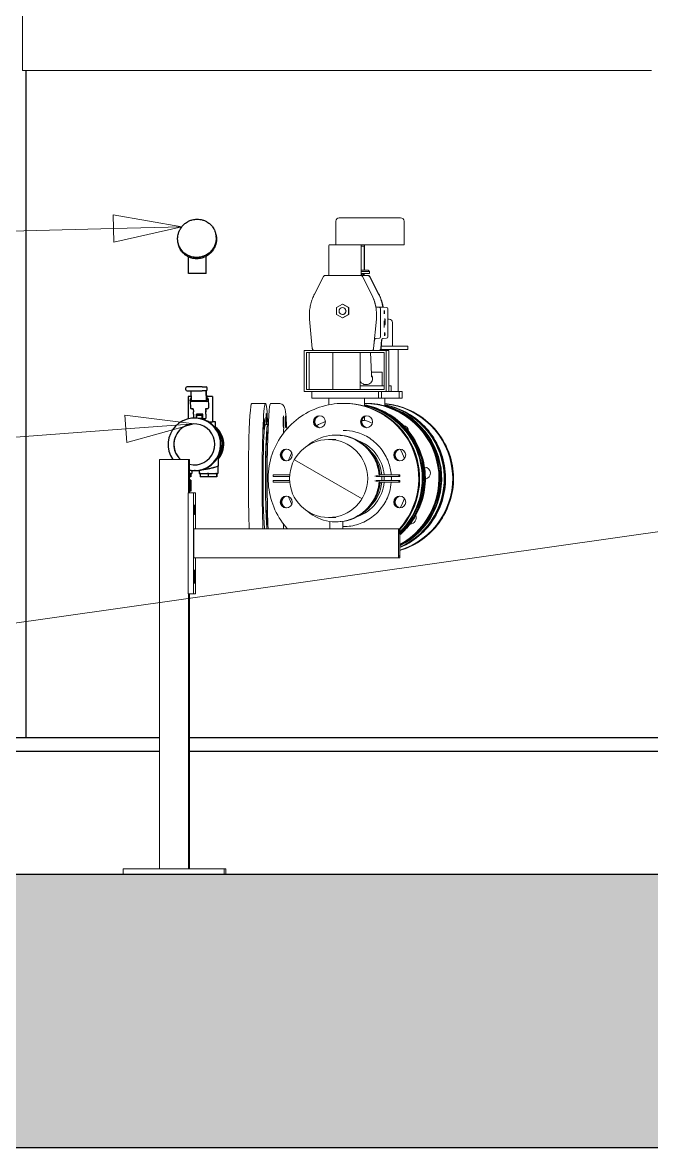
# Model space of a CAD drawing. Header units: millimetres. Extents: x -4172 to 126100, y -2 to 142133.
# Drawn here: x 87057 to 89359, y 19235 to 23355 of the extents above; entities that cross this region are included whole.
import ezdxf

# ---------------------------------------------------------------- set-up
doc = ezdxf.new("R2010")
doc.units = ezdxf.units.MM
doc.header["$LTSCALE"] = 100
for name, color, linetype, lineweight in [('Hatch', 7, 'Continuous', 18), ('Symbol', 7, 'Continuous', 18), ('Visible', 7, 'Continuous', 25)]:
    doc.layers.add(name, color=color, linetype=linetype, lineweight=lineweight)
doc.layers.add('P_Biomass (BM)', color=150, linetype='Continuous', lineweight=18, true_color=0x007fff)
doc.layers.add('P_Cable Ducts (CD)', color=30, linetype='Continuous', lineweight=18, true_color=0xff7f00)

# ---------------------------------------------------------------- blocks, each defined once
blk = doc.blocks.new('Balloon32')
at = {"layer": 'Symbol'}
for p, q in [((876.399, 226.074), (873.887, 226.51)), ((873.887, 226.51), (873.912, 225.511)), ((873.9, 226.011), (787.684, 223.819)), ((873.9, 226.011), (876.399, 226.074)), ((873.912, 225.511), (876.399, 226.074))]:
    blk.add_line(p, q, dxfattribs=at)
at = {"layer": 'Symbol', "flags": 128}
blk.add_lwpolyline([(873.912, 225.511), (876.399, 226.074), (873.887, 226.51), (873.912, 225.511)], dxfattribs=at)
at = {"layer": 'Symbol'}
blk.add_solid([(873.912, 225.511), (876.399, 226.074), (873.887, 226.51), (873.912, 225.511)], dxfattribs=at)
blk = doc.blocks.new('Balloon33')
at = {"layer": 'Symbol'}
for p, q in [((876.85, 218.854), (874.32, 219.168)), ((874.32, 219.168), (874.394, 218.171)), ((874.357, 218.67), (876.85, 218.854)), ((874.394, 218.171), (876.85, 218.854)), ((874.357, 218.67), (787.149, 212.24))]:
    blk.add_line(p, q, dxfattribs=at)
at = {"layer": 'Symbol', "flags": 128}
blk.add_lwpolyline([(874.394, 218.171), (876.85, 218.854), (874.32, 219.168), (874.394, 218.171)], dxfattribs=at)
at = {"layer": 'Symbol'}
blk.add_solid([(874.394, 218.171), (876.85, 218.854), (874.32, 219.168), (874.394, 218.171)], dxfattribs=at)
blk = doc.blocks.new('Balloon34')
at = {"layer": 'Symbol'}
blk.add_line((895.178, 215.098), (786.954, 199.695), dxfattribs=at)

msp = doc.modelspace()

# ---------------------------------------------------------------- hatches: boundary and pattern name
at = {"layer": 'Hatch'}
h = msp.add_hatch(dxfattribs=at)
h.set_pattern_fill('ANSI31', color=256, scale=2540, angle=105.00025, style=0)
h.set_pattern_definition([(150.00025, (0, 0), (-158.7488, -274.9637), [])])
edge = h.paths.add_edge_path()
edge.add_ellipse((88177.35, 21685.4), major_axis=(0, 142.88), ratio=1, start_angle=0, end_angle=360)
h = msp.add_hatch(dxfattribs=at)
h.set_pattern_fill('AR-CONC', color=256, scale=53.832768, angle=45, style=0)
h.set_pattern_definition([(95, (0, 0), (296.9157, 249.1419), [40.3746, -444.1203]), (40, (0, 0), (-339.1422, 233.5094), [32.2997, -355.2963]), (145.45144, (24.74, 20.76), (-42.2265, 482.6513), [34.3131, -377.4442]), (91.1842, (-76.13, 76.13), (469.2567, 343.2451), [60.562, -666.1805]), (141.63564, (-37, 104.73), (-15.0194, 726.587), [51.4697, -566.1666]), (36.18416, (-76.13, 76.13), (-15.0194, 726.587), [48.4495, -532.9444]), (66, (-19.03, 95.16), (380.4747, 73.9568), [40.3746, -444.1203]), (11, (-19.03, 95.16), (-183.4129, 368.6513), [32.2997, -355.2963]), (116.45144, (12.67, 101.33), (197.0618, 442.6081), [34.3131, -377.4442]), (82.5, (0, 0), (-122.08905, 131.34647), [0, -350.98965, 0, -360.67955, 0, -356.6421]), (52.5, (0, 0), (-49.99608, 250.27363), [0, -205.64117, 0, -342.91473, 0, -135.92774]), (12.5, (-84.89, -84.89), (211.7879, 194.61663), [0, -134.5819, 0, -419.8956, 0, -557.16915]), (2.5, (-122.95, -122.95), (183.88734, 260.0983), [0, -174.9565, 0, -278.85374, 0, -395.67085])])
h.paths.add_polyline_path([(83982.42, 19235.4), (97732.42, 19235.4), (97732.42, 20235.4), (97482.42, 20235.4), (97232.42, 20235.4), (84482.42, 20235.4), (84232.42, 20235.4), (83982.42, 20235.4)])

# ---------------------------------------------------------------- linework, layer by layer
at = {"layer": 'P_Biomass (BM)'}
for p, q in [((88203.34, 22541.65), (88203.34, 22627.9)), ((88215.84, 22640.4), (88440.84, 22640.4)), ((88453.34, 22541.65), (88453.34, 22627.9)), ((88178.98, 22541.65), (88296.36, 22541.65)), ((88296.49, 22541.65), (88296.36, 22541.65)), ((88296.36, 22536.65), (88307.62, 22536.65)), ((88453.34, 22541.65), (88296.49, 22541.65)), ((88178.42, 22441.65), (88178.42, 22529.15)), ((88295.8, 22529.15), (88295.8, 22441.65)), ((88296.02, 22441.65), (88296.02, 22529.15)), ((88307.96, 22529.15), (88307.96, 22447.9)), ((88308.18, 22447.9), (88308.18, 22529.15)), ((88158.56, 22425.08), (88125.51, 22360.81)), ((88293.45, 22429.15), (88165.23, 22429.15)), ((88294.42, 22429.15), (88293.45, 22429.15)), ((88320.4, 22429.15), (88294.42, 22429.15)), ((88320.01, 22447.9), (88296.02, 22447.9)), ((88296.02, 22442.9), (88320.67, 22442.9)), ((88320.67, 22436.65), (88296.11, 22436.65)), ((88298.61, 22434.15), (88296.36, 22434.15)), ((88305.37, 22434.15), (88298.61, 22434.15)), ((88298.61, 22429.15), (88298.61, 22434.15)), ((88334.13, 22360.81), (88301.08, 22425.08)), ((88334.13, 22360.81), (88301.08, 22425.08)), ((88307.62, 22434.15), (88305.37, 22434.15)), ((88305.37, 22434.15), (88305.37, 22429.15)), ((88321.43, 22447.9), (88320.01, 22447.9)), ((88320.4, 22429.15), (88321.37, 22429.15)), ((88325, 22442.9), (88320.67, 22442.9)), ((88325, 22436.65), (88320.67, 22436.65)), ((88321.43, 22447.9), (88326.43, 22442.9)), ((88325, 22442.9), (88326.43, 22442.9)), ((88326.43, 22436.65), (88325, 22436.65)), ((88326.43, 22442.9), (88326.43, 22442.9)), ((88326.43, 22442.9), (88326.43, 22436.65)), ((88326.43, 22436.65), (88326.43, 22436.65)), ((88327.06, 22425.08), (88360.11, 22360.81)), ((88327.06, 22425.08), (88360.11, 22360.81)), ((88328.04, 22425.08), (88361.09, 22360.81)), ((88206.69, 22311.21), (88228.41, 22323.77)), ((88206.69, 22286.09), (88206.69, 22311.21)), ((88227.82, 22311.15), (88228.41, 22311.15)), ((88229.11, 22323.77), (88228.41, 22323.77)), ((88228.41, 22323.77), (88250.14, 22311.21)), ((88229.11, 22323.77), (88250.84, 22311.21)), ((88250.84, 22311.21), (88250.14, 22311.21)), ((88250.14, 22311.21), (88250.14, 22286.09)), ((88250.84, 22311.21), (88250.84, 22286.09)), ((88350.15, 22313.18), (88376.13, 22313.18)), ((88350.15, 22313.18), (88363.11, 22312.05)), ((88367.67, 22307.07), (88367.67, 22203.73)), ((88376.13, 22313.18), (88389.09, 22312.05)), ((88393.65, 22307.07), (88393.65, 22203.73)), ((88107.66, 22268.81), (88117.57, 22160.96)), ((88228.41, 22273.54), (88206.69, 22286.09)), ((88227.82, 22286.15), (88228.41, 22286.15)), ((88250.14, 22286.09), (88228.41, 22273.54)), ((88229.11, 22273.54), (88228.41, 22273.54)), ((88250.84, 22286.09), (88229.11, 22273.54)), ((88250.84, 22286.09), (88250.14, 22286.09)), ((88342.07, 22160.96), (88351.98, 22268.81)), ((88393.65, 22269.15), (88398.69, 22269.15)), ((88411.19, 22170.4), (88411.19, 22256.65)), ((88342.07, 22160.96), (88345.02, 22193.04)), ((88363.11, 22198.75), (88349.56, 22197.56)), ((88371, 22193.04), (88368.06, 22160.96)), ((88371, 22193.04), (88368.06, 22160.96)), ((88372.24, 22195.9), (88369.03, 22160.96)), ((88407.64, 22170.4), (88369.9, 22170.4)), ((88389.09, 22198.75), (88375.54, 22197.56)), ((88407.64, 22170.4), (88466.91, 22170.4)), ((88466.91, 22157.9), (88466.91, 22170.4)), ((88088.38, 22154.15), (88088.38, 22004.15)), ((88125.04, 22154.15), (88088.38, 22154.15)), ((88095.88, 22146.65), (88380.59, 22146.65)), ((88095.88, 22011.65), (88095.88, 22146.65)), ((88106.01, 22146.65), (88106.01, 22011.65)), ((88125.04, 22154.15), (88333.64, 22154.15)), ((88193.3, 22146.65), (88193.3, 22011.65)), ((88293.3, 22146.65), (88293.3, 22011.65)), ((88334.19, 22067.31), (88330.62, 22146.65)), ((88334.61, 22154.15), (88333.64, 22154.15)), ((88334.61, 22154.15), (88342.53, 22154.15)), ((88388.08, 22154.15), (88342.53, 22154.15)), ((88368.06, 22157.9), (88466.91, 22157.9)), ((88380.59, 22146.65), (88380.59, 22011.65)), ((88388.08, 22154.15), (88388.08, 22004.15)), ((88398.21, 22154.15), (88388.08, 22154.15)), ((88392.35, 22154.15), (88392.35, 22157.9)), ((88398.21, 22154.15), (88398.21, 22004.15)), ((88432.35, 22004.15), (88432.35, 22157.9)), ((88333.83, 22075.4), (88373.23, 22075.4)), ((88373.23, 22075.4), (88373.23, 22025.4)), ((88115.41, 22004.15), (88088.38, 22004.15)), ((88380.59, 22011.65), (88095.88, 22011.65)), ((88115.41, 22004.15), (88360.16, 22004.15)), ((88115.41, 21979.15), (88115.41, 22004.15)), ((88293.3, 22025.4), (88380.59, 22025.4)), ((88315.75, 22029.15), (88313.31, 22029.15)), ((88360.61, 22004.15), (88360.16, 22004.15)), ((88360.16, 22004.15), (88360.16, 21979.15)), ((88388.08, 22004.15), (88360.61, 22004.15)), ((88371.19, 21979.15), (88371.19, 22004.15)), ((88398.21, 22004.15), (88388.08, 22004.15)), ((88398.21, 22025.4), (88405.73, 22025.4)), ((88398.21, 22004.15), (88435.09, 22004.15)), ((88405.73, 22025.4), (88405.73, 22004.15)), ((88446.12, 22004.15), (88435.09, 22004.15)), ((88435.09, 22004.15), (88435.09, 21979.15)), ((88446.12, 21979.15), (88446.12, 22004.15)), ((87896.21, 21960.4), (87946.16, 21960.4)), ((87964.89, 21960.4), (87996.11, 21960.4)), ((88360.16, 21979.15), (88115.41, 21979.15)), ((88178.3, 21979.15), (88178.3, 21955.33)), ((88232.24, 21960.4), (88230.83, 21960.4)), ((88235.78, 21960.4), (88233.42, 21960.4)), ((88308.3, 21979.15), (88308.3, 21950.65)), ((88308.3, 21960.4), (88309.76, 21960.4)), ((88313.36, 21960.4), (88315.3, 21960.4)), ((88360.16, 21979.15), (88371.19, 21979.15)), ((88371.19, 21979.15), (88435.09, 21979.15)), ((88383.23, 21979.15), (88383.23, 21952.14)), ((88435.09, 21979.15), (88446.12, 21979.15)), ((87946.16, 21882.9), (87954.9, 21882.9)), ((88299.87, 21898.19), (88308.23, 21898.19)), ((88308.3, 21911.26), (88308.3, 21898.21)), ((88203.98, 21844.15), (88204.54, 21844.15)), ((88207.41, 21844.15), (88207.97, 21844.15)), ((88177.35, 21828.28), (88203.98, 21828.28)), ((87567.98, 21755.4), (87558.43, 21755.4)), ((87558.43, 20255.4), (87558.43, 21755.4)), ((87567.98, 21755.4), (87654.14, 21755.4)), ((87664.58, 21755.4), (87654.14, 21755.4)), ((87664.58, 21755.4), (87664.82, 21755.4)), ((87664.83, 21755.4), (87664.82, 21755.4)), ((87668.23, 21755.4), (87664.83, 21755.4)), ((87664.83, 21633.53), (87664.83, 21755.4)), ((87668.23, 21755.4), (87668.47, 21755.4)), ((87668.48, 21755.4), (87668.47, 21755.4)), ((87668.48, 21633.53), (87668.48, 21755.4)), ((87974.49, 21699.15), (88035.14, 21699.15)), ((87974.49, 21692.9), (87974.49, 21699.15)), ((88034.67, 21692.9), (87974.49, 21692.9)), ((87974.49, 21677.9), (87974.49, 21671.65)), ((88034.67, 21677.9), (87974.49, 21677.9)), ((87974.49, 21671.65), (88035.14, 21671.65)), ((88346.43, 21694.37), (88362.25, 21695.37)), ((88346.43, 21676.43), (88362.25, 21675.43)), ((88351.33, 21694.43), (88350.42, 21694.37)), ((88351.33, 21676.37), (88350.42, 21676.43)), ((88357.55, 21695.06), (88351.32, 21694.66)), ((88357.55, 21675.75), (88351.32, 21676.14)), ((88434.02, 21692.9), (88351.42, 21692.9)), ((88434.02, 21677.9), (88351.42, 21677.9)), ((88362.25, 21699.15), (88434.02, 21699.15)), ((88362.25, 21695.37), (88362.53, 21695.37)), ((88362.25, 21675.43), (88362.53, 21675.43)), ((88362.25, 21671.65), (88434.02, 21671.65)), ((88434.02, 21699.15), (88437.46, 21699.15)), ((88434.02, 21699.15), (88434.02, 21692.9)), ((88437.46, 21692.9), (88434.02, 21692.9)), ((88437.46, 21677.9), (88434.02, 21677.9)), ((88434.02, 21671.65), (88434.02, 21677.9)), ((88434.02, 21671.65), (88437.46, 21671.65)), ((88437.46, 21692.9), (88437.46, 21699.15)), ((88437.46, 21677.9), (88437.46, 21671.65)), ((87663.15, 21633.53), (87663.15, 21263.53)), ((87663.15, 21633.53), (87683.13, 21633.53)), ((87683.13, 21633.53), (87683.13, 21263.53)), ((87689.88, 21633.53), (87683.13, 21633.53)), ((87689.88, 21501.65), (87689.88, 21633.53)), ((87686.17, 21588.53), (87686.84, 21588.53)), ((87686.84, 21553.53), (87686.17, 21553.53)), ((88177.35, 21542.53), (88203.98, 21542.53)), ((88182.23, 21528.15), (88182.23, 21501.65)), ((88204.54, 21526.65), (88203.98, 21526.65)), ((88229.73, 21528.67), (88229.73, 21501.65)), ((87684.11, 21405.4), (87684.11, 21491.65)), ((87684.56, 21501.65), (88433.8, 21501.65)), ((88433.35, 21491.65), (88433.35, 21405.4)), ((88433.57, 21405.4), (88433.57, 21491.65)), ((88433.57, 21482.9), (88434.26, 21482.9)), ((88434.04, 21501.65), (88433.8, 21501.65)), ((88433.8, 21496.65), (88434.04, 21496.65)), ((88434.04, 21501.65), (88437.45, 21501.65)), ((88434.26, 21491.65), (88434.26, 21482.9)), ((88434.26, 21482.9), (88434.49, 21482.9)), ((88434.49, 21482.9), (88434.49, 21491.65)), ((88434.49, 21482.9), (88437, 21482.9)), ((88437, 21491.65), (88437, 21482.9)), ((88437, 21482.9), (88437.22, 21482.9)), ((88437.22, 21482.9), (88437.22, 21491.65)), ((88437.68, 21501.65), (88437.45, 21501.65)), ((88437.45, 21496.65), (88437.68, 21496.65)), ((88437.91, 21491.65), (88437.91, 21405.4)), ((88438.13, 21405.4), (88438.13, 21491.65)), ((87684.56, 21395.4), (88433.8, 21395.4)), ((87689.88, 21263.53), (87689.88, 21395.4)), ((88437.68, 21400.4), (88433.8, 21400.4)), ((88433.8, 21395.4), (88437.68, 21395.4)), ((87685.71, 21318.53), (87685.71, 21333.53)), ((87687.29, 21333.53), (87687.29, 21318.53)), ((87663.15, 21263.53), (87683.13, 21263.53)), ((87664.83, 20255.4), (87664.83, 21263.53)), ((87668.48, 20255.4), (87668.48, 21263.53)), ((87683.13, 21263.53), (87689.88, 21263.53)), ((87425.26, 20255.4), (87794.89, 20255.4)), ((87425.26, 20235.4), (87425.26, 20255.4)), ((87794.89, 20255.4), (87801.64, 20255.4)), ((87794.89, 20235.4), (87794.89, 20255.4)), ((87801.64, 20235.4), (87801.64, 20255.4))]:
    msp.add_line(p, q, dxfattribs=at)
msp.add_circle((88177.35, 21685.4), 142.87, dxfattribs=at)
for centre, radius, start, end in [((88215.84, 22627.9), 12.5, 90, 180), ((88440.84, 22627.9), 12.5, 0, 90), ((88398.69, 22256.65), 12.5, 0, 90), ((88243.3, 21685.4), 222.5, 110.3964, 119.77811), ((88243.3, 21685.4), 222.5, 154.68418, 162.75376), ((88243.3, 21685.4), 222.5, 197.24624, 205.31582)]:
    msp.add_arc(centre, radius, start, end, dxfattribs=at)
for centre, major_axis, ratio, start_param, end_param in [((88178.98, 22529.15), (0, 12.5), 0.0450362, 0, 1.5707963), ((88296.36, 22529.15), (0, 12.5), 0.0450362, 0, 1.5707963), ((88296.36, 22529.15), (0, 7.5), 0.0450362, 0, 1.5707963), ((88307.62, 22529.15), (0, 12.5), 0.0450362, 4.712389, 6.2831853), ((88307.62, 22529.15), (0, 7.5), 0.0450362, 4.712389, 6.2831853), ((88178.98, 22441.65), (0, -12.5), 0.0450362, 4.712389, 6.2831853), ((88294.42, 22421.65), (0, 7.5), 0.9989854, 5.1877645, 6.2831853), ((88294.42, 22421.65), (0, 7.5), 0.9989854, 5.1877645, 6.2831853), ((88296.36, 22441.65), (0, -12.5), 0.0450362, 4.712389, 6.2831853), ((88296.36, 22441.65), (0, -7.5), 0.0450362, 4.712389, 6.2831853), ((88307.62, 22441.65), (0, -7.5), 0.0450362, 0, 0.8410687), ((88307.62, 22441.65), (0, -12.5), 0.0450362, 0, 1.1592795), ((88320.4, 22421.65), (0, 7.5), 0.9989854, 5.1877645, 6.2831853), ((88320.4, 22421.65), (0, 7.5), 0.9989854, 5.1877645, 6.2831853), ((88185.35, 22284.15), (0, 167.5), 0.9989854, 4.8866072, 5.1877645), ((88185.35, 22284.15), (0, 167.5), 0.9989854, 4.62067, 5.1877645), ((88211.34, 22284.15), (0, -167.5), 0.9989854, 1.7450146, 2.0461719), ((88211.34, 22284.15), (0, -167.5), 0.9989854, 1.7450146, 2.0461719), ((88228.41, 22298.65), (0, -12.5), 0.9989854, 0, 3.1415927), ((88362.67, 22307.07), (0, 5), 0.9989854, 4.712389, 6.1959188), ((88388.66, 22307.07), (0, 5), 0.9989854, 4.712389, 6.1959188), ((88349.99, 22192.58), (0, 5), 0.9989854, 0.0872665, 1.4790774), ((88362.67, 22203.73), (0, -5), 0.9989854, 0.0872665, 1.5707963), ((88375.98, 22192.58), (0, 5), 0.9989854, 0.0872665, 1.4790774), ((88388.66, 22203.73), (0, -5), 0.9989854, 0.0872665, 1.5707963), ((88334.61, 22161.65), (0, -7.5), 0.9989854, 0, 1.4790774), ((88334.61, 22161.65), (0, -7.5), 0.9989854, 0, 1.4790774), ((88360.59, 22161.65), (0, -7.5), 0.9989854, 0, 1.4790774), ((88360.59, 22161.65), (0, -7.5), 0.9989854, 0, 1.4790774), ((87896.21, 21685.4), (0, 275), 0.0450362, 0, 2.3025586), ((87946.16, 21685.4), (0, 275), 0.0450362, 5.5135749, 8.5857439), ((87964.89, 21685.4), (0, 275), 0.0450362, 0, 2.3025586), ((88232.24, 21685.4), (0, 275), 0.9989854, 3.9806267, 6.2831853), ((88233.42, 21685.4), (0, 275), 0.9989854, 3.9802422, 6.2853369), ((88235.78, 21685.4), (0, 275), 0.9989854, 3.9687333, 6.2831853), ((88307.39, 21685.4), (0, 275), 0.9989854, 3.6375947, 6.2798806), ((88306.21, 21685.4), (0, 275), 0.9989854, 3.6424941, 6.2755772), ((88309.76, 21685.4), (0, 275), 0.9989854, 3.6278345, 6.2831853), ((88313.36, 21685.4), (0, 275), 0.9989854, 3.6130576, 6.2897427), ((87949.04, 21901.12), (0, 22.5), 0.0450362, 3.76858, 8.7977906), ((88255.32, 21685.4), (0, 275), 0.9989854, 3.8697055, 6.0891156), ((88254.14, 21685.4), (0, 275), 0.9989854, 3.8754855, 6.0847281), ((88251.77, 21685.4), (0, 275), 0.9989854, 3.8871372, 6.0759414), ((88248.17, 21685.4), (0, 275), 0.9989854, 3.9051377, 6.0625205), ((88245.13, 21685.4), (0, 275), 0.9989854, 3.9205704, 6.0511653), ((88316.4, 21685.4), (0, 275), 0.9989854, 3.6006757, 6.0976107), ((88358.23, 21685.4), (0, 275), 0.9989854, 3.4367311, 6.1920496), ((88356.54, 21685.4), (0, -275), 0.9989854, 0.3015702, 3.044282), ((88329.29, 21685.4), (0, 275), 0.9989854, 3.5489672, 6.0855641), ((88328.11, 21685.4), (0, 275), 0.9989854, 3.5536588, 6.0811735), ((88325.74, 21685.4), (0, 275), 0.9989854, 3.5630711, 6.0723803), ((87946.16, 21685.4), (0, 197.5), 0.0450362, 0, 2.7662437), ((87954.9, 21685.4), (0, 197.5), 0.0450362, 6.1390564, 9.049429), ((88144.36, 21893.27), (0, 21.87), 0.9989854, 0.0103046, 3.131288), ((88147.4, 21893.27), (0, -22.5), 0.9989854, 3.4151495, 6.0096285), ((88149.77, 21893.27), (0, 22.5), 0.9989854, 0.2376291, 2.9039636), ((88316.4, 21893.27), (0, 21.87), 0.9989854, 0.0103046, 3.131288), ((88319.44, 21893.27), (0, -22.5), 0.9989854, 3.4151495, 6.0096285), ((88321.8, 21893.27), (0, 22.5), 0.9989854, 0.2376291, 2.9039636), ((88245.13, 21685.4), (0, 222.5), 0.9989854, 5.8563956, 5.9950131), ((88448.37, 21857.77), (0, 21.87), 0.9989854, 4.7457865, 6.1431592), ((88203.98, 21685.4), (0, 158.75), 0.9989854, 4.7752285, 6.9885694), ((88204.54, 21685.4), (0, 158.75), 0.9989854, 4.7991118, 6.2831853), ((88207.41, 21685.4), (0, 158.75), 0.9989854, 4.7991118, 6.2922373), ((88207.97, 21685.4), (0, 158.75), 0.9989854, 4.7991118, 6.2831853), ((88232.24, 21685.4), (0, 148.75), 0.9989854, 4.8049581, 5.9320889), ((88022.72, 21771.5), (0, 21.87), 0.9989854, 0.0103046, 3.131288), ((88025.76, 21771.5), (0, -22.5), 0.9989854, 3.4151495, 6.0096285), ((88028.12, 21771.5), (0, 22.5), 0.9989854, 0.2376291, 2.9039636), ((88229.82, 21685.4), (0, 142.88), 0.9989854, 4.8087761, 5.5218698), ((88438.04, 21771.5), (0, 21.87), 0.9989854, 0.0103046, 3.131288), ((88441.08, 21771.5), (0, -22.5), 0.9989854, 3.4151495, 6.0096285), ((88443.45, 21771.5), (0, 22.5), 0.9989854, 0.2376291, 2.9039636), ((88245.13, 21685.4), (0, 222.5), 0.9989854, 5.0467141, 5.2186533), ((88527.82, 21705.03), (0, 21.87), 0.9989854, 3.3091391, 6.2600731), ((88203.98, 21685.4), (0, -158.75), 0.9989854, 5.5778012, 7.7911421), ((88204.54, 21685.4), (0, -158.75), 0.9989854, 0, 1.4840735), ((88207.97, 21685.4), (0, -158.75), 0.9989854, 0.1375903, 1.4840735), ((88207.41, 21685.4), (0, -158.75), 0.9989854, 0.1411748, 1.4840735), ((88232.24, 21685.4), (0, -148.75), 0.9989854, 0.3510964, 1.4782272), ((88229.82, 21685.4), (0, 142.88), 0.9989854, 3.9029082, 4.6160018), ((88204.26, 21685.4), (0, 147.5), 0.9989854, 4.7632584, 4.7752285), ((88204.26, 21685.4), (0, -147.5), 0.9989854, 1.5079568, 1.5199269), ((88229.82, 21685.4), (0, 142.88), 0.9989854, 4.6598714, 4.7649066), ((88232.24, 21685.4), (0, 148.75), 0.9989854, 4.6619474, 4.7628305), ((88022.72, 21599.3), (0, 21.87), 0.9989854, 0.0103046, 3.131288), ((88025.76, 21599.3), (0, -22.5), 0.9989854, 3.4151495, 6.0096285), ((88028.12, 21599.3), (0, 22.5), 0.9989854, 0.2376291, 2.9039636), ((88438.04, 21599.3), (0, 21.87), 0.9989854, 0.0103046, 3.131288), ((88441.08, 21599.3), (0, -22.5), 0.9989854, 3.4151495, 6.0096285), ((88443.45, 21599.3), (0, 22.5), 0.9989854, 0.2376291, 2.9039636), ((88245.13, 21685.4), (0, 222.5), 0.9989854, 4.2061247, 4.3780638), ((87686.17, 21571.03), (0, -17.5), 0.0450362, 3.1415927, 6.2831853), ((87686.84, 21571.03), (0, 17.5), 0.0450362, 3.1415927, 6.2831853), ((88476.1, 21540.79), (0, -21.87), 0.9989854, 6.2514278, 8.291678), ((88476.55, 21540.79), (0, -21.87), 0.9989854, 6.2314358, 6.2728807), ((87684.56, 21491.65), (0, 10), 0.0450362, 0, 1.5707963), ((88433.8, 21491.65), (0, 10), 0.0450362, 0, 1.5707963), ((88433.8, 21491.65), (0, 5), 0.0450362, 0, 1.5707963), ((88434.04, 21491.65), (0, 10), 0.0450362, 4.712389, 6.2831853), ((88434.04, 21491.65), (0, 5), 0.0450362, 4.712389, 6.2831853), ((88437.45, 21491.65), (0, 10), 0.0450362, 0, 1.5707963), ((88437.45, 21491.65), (0, 5), 0.0450362, 0, 1.5707963), ((88437.68, 21491.65), (0, 10), 0.0450362, 4.712389, 6.2831853), ((88437.68, 21491.65), (0, 5), 0.0450362, 4.712389, 6.2831853), ((87684.56, 21405.4), (0, -10), 0.0450362, 4.712389, 6.2831853), ((88433.8, 21405.4), (0, -10), 0.0450362, 4.712389, 6.2831853), ((88433.8, 21405.4), (0, -5), 0.0450362, 4.712389, 6.2831853), ((88437.68, 21405.4), (0, -10), 0.0450362, 0, 1.5707963), ((88437.68, 21405.4), (0, -5), 0.0450362, 0, 1.5707963), ((87686.5, 21333.53), (0, 17.5), 0.0450362, 4.712389, 7.8539816), ((87686.5, 21318.53), (0, -17.5), 0.0450362, 4.712389, 7.8539816)]:
    msp.add_ellipse(centre, major_axis=major_axis, ratio=ratio, start_param=start_param, end_param=end_param, dxfattribs=at)
for centre, major_axis, ratio in [((88227.82, 22298.65), (0, 12.5), 0.9989854), ((88380.66, 22294.4), (0, 6.25), 0.0450362), ((88382.01, 22294.4), (0, 6.25), 0.0450362), ((88380.66, 22250.15), (0, 12.16), 0.0450362), ((88383.36, 22258.65), (0, 12.16), 0.0450362), ((88382.01, 22214.4), (0, 6.25), 0.0450362), ((88383.36, 22214.4), (0, 6.25), 0.0450362), ((87941.33, 21883.16), (0, 22.5), 0.0450362), ((88012.17, 21892.92), (0, 21.88), 0.0450362), ((88019.93, 21893.62), (0, 21.88), 0.0450362), ((88143.91, 21893.27), (0, 21.87), 0.9989854), ((88315.95, 21893.27), (0, 21.87), 0.9989854), ((87936.44, 21749.35), (0, 22.5), 0.0450362), ((88022.27, 21771.5), (0, 21.87), 0.9989854), ((88437.59, 21771.5), (0, 21.87), 0.9989854), ((87937.25, 21578.08), (0, -22.5), 0.0450362), ((88022.27, 21599.3), (0, -21.87), 0.9989854), ((88437.59, 21599.3), (0, -21.87), 0.9989854)]:
    msp.add_ellipse(centre, major_axis=major_axis, ratio=ratio, dxfattribs=at)
for points, knots in [([(88165.23, 22429.15), (88164.68, 22429.15), (88164.13, 22429.09), (88163.06, 22428.85), (88162.54, 22428.67), (88161.55, 22428.21), (88161.08, 22427.92), (88160.21, 22427.25), (88159.82, 22426.87), (88159.11, 22426.03), (88158.81, 22425.57), (88158.56, 22425.08)], [4.712389, 4.712389, 4.712389, 4.712389, 4.9314731, 4.9314731, 5.1505573, 5.1505573, 5.3696414, 5.3696414, 5.5887256, 5.5887256, 5.8078097, 5.8078097, 5.8078097, 5.8078097]), ([(88321.37, 22429.15), (88321.92, 22429.15), (88322.47, 22429.09), (88323.54, 22428.85), (88324.06, 22428.67), (88325.05, 22428.21), (88325.52, 22427.92), (88326.39, 22427.25), (88326.78, 22426.87), (88327.48, 22426.03), (88327.79, 22425.57), (88328.04, 22425.08)], [1.5707963, 1.5707963, 1.5707963, 1.5707963, 1.7898805, 1.7898805, 2.0089646, 2.0089646, 2.2280488, 2.2280488, 2.4471329, 2.4471329, 2.6662171, 2.6662171, 2.6662171, 2.6662171]), ([(88125.51, 22360.81), (88122.61, 22355.18), (88120.04, 22349.38), (88115.56, 22337.54), (88113.65, 22331.49), (88110.54, 22319.21), (88109.33, 22312.99), (88107.63, 22300.44), (88107.13, 22294.12), (88106.86, 22281.45), (88107.08, 22275.12), (88107.66, 22268.81)], [5.80780975, 5.80780975, 5.80780975, 5.80780975, 5.92122865, 5.92122865, 6.03464756, 6.03464756, 6.14806647, 6.14806647, 6.26148537, 6.26148537, 6.37490428, 6.37490428, 6.37490428, 6.37490428]), ([(88361.09, 22360.81), (88363.98, 22355.18), (88366.56, 22349.38), (88371.04, 22337.54), (88372.94, 22331.49), (88375.53, 22321.3), (88376.4, 22317.21), (88377.12, 22313.1)], [2.6662171, 2.6662171, 2.6662171, 2.6662171, 2.779636, 2.779636, 2.89305491, 2.89305491, 2.96789398, 2.96789398, 2.96789398, 2.96789398]), ([(88117.57, 22160.96), (88117.64, 22160.23), (88117.81, 22159.5), (88118.37, 22158.13), (88118.75, 22157.49), (88119.69, 22156.34), (88120.24, 22155.84), (88121.47, 22155.01), (88122.14, 22154.69), (88123.56, 22154.26), (88124.3, 22154.15), (88125.04, 22154.15)], [0.091719, 0.091719, 0.091719, 0.091719, 0.3875344, 0.3875344, 0.6833499, 0.6833499, 0.9791654, 0.9791654, 1.2749809, 1.2749809, 1.5707963, 1.5707963, 1.5707963, 1.5707963]), ([(88369.03, 22160.96), (88368.96, 22160.23), (88368.78, 22159.5), (88368.23, 22158.13), (88367.84, 22157.49), (88366.91, 22156.34), (88366.36, 22155.84), (88365.13, 22155.01), (88364.46, 22154.69), (88363.04, 22154.26), (88362.3, 22154.15), (88361.56, 22154.15)], [3.2333116, 3.2333116, 3.2333116, 3.2333116, 3.5291271, 3.5291271, 3.8249426, 3.8249426, 4.120758, 4.120758, 4.4165735, 4.4165735, 4.712389, 4.712389, 4.712389, 4.712389]), ([(88334.32, 22064.52), (88335.24, 22063.22), (88336.05, 22061.8), (88337.85, 22057.54), (88338.44, 22054.51), (88338.44, 22048.79), (88337.85, 22045.76), (88335.51, 22040.23), (88333.76, 22037.72), (88329.75, 22033.76), (88327.21, 22032.04), (88321.65, 22029.73), (88318.61, 22029.15), (88315.75, 22029.15)], [2.2181669, 2.2181669, 2.2181669, 2.2181669, 2.4038876, 2.4038876, 2.7475192, 2.7475192, 3.0911507, 3.0911507, 3.4347822, 3.4347822, 3.7780305, 3.7780305, 4.1212787, 4.1212787, 4.1212787, 4.1212787]), ([(88334.91, 22057.08), (88334.91, 22057.08), (88334.89, 22057.24), (88334.8, 22058), (88334.71, 22058.84), (88334.54, 22060.98), (88334.45, 22062.29), (88334.31, 22064.86), (88334.25, 22066.04), (88334.19, 22067.31)], [1.84332627, 1.84332627, 1.84332627, 1.84332627, 1.92816326, 1.92816326, 2.0852429, 2.0852429, 2.24232253, 2.24232253, 2.35619449, 2.35619449, 2.35619449, 2.35619449]), ([(88313.31, 22029.15), (88310.88, 22029.15), (88308.48, 22029.56), (88304.08, 22030.98), (88302.16, 22032), (88298.65, 22034.38), (88297.29, 22035.72), (88294.8, 22038.56), (88294, 22039.9), (88293.37, 22041.04), (88293.33, 22041.11), (88293.3, 22041.17)], [1.570796327, 1.570796327, 1.570796327, 1.570796327, 1.585279112, 1.585279112, 1.601234987, 1.601234987, 1.622059137, 1.622059137, 1.652512974, 1.652512974, 1.65439672, 1.65439672, 1.65439672, 1.65439672]), ([(88230.83, 21960.4), (88201.53, 21960.4), (88172.23, 21955.67), (88116.59, 21937.22), (88090.27, 21923.5), (88043.26, 21888.47), (88022.58, 21867.16), (87988.96, 21819.1), (87976.03, 21792.36), (87959.22, 21736.16), (87955.35, 21706.7), (87957.06, 21648.06), (87962.64, 21618.88), (87982.7, 21563.75), (87997.16, 21537.81), (88018.9, 21510.3), (88022.59, 21505.92), (88026.42, 21501.65)], [4.712389, 4.712389, 4.712389, 4.712389, 5.0323434, 5.0323434, 5.3523069, 5.3523069, 5.6722939, 5.6722939, 5.9923095, 5.9923095, 6.3123475, 6.3123475, 6.6323929, 6.6323929, 6.9524277, 6.9524277, 7.0149843, 7.0149843, 7.0149843, 7.0149843]), ([(88024.21, 21866.65), (88023.86, 21874.35), (88023.49, 21881.57), (88022.09, 21905.59), (88020.97, 21919.26), (88019.01, 21934.23), (88018.37, 21938.19), (88016.77, 21944.13), (88016.28, 21946.04), (88014.06, 21950.12), (88013.35, 21951.3), (88010.92, 21954.26), (88009.1, 21956.17), (88003.91, 21959), (88001.24, 21959.97), (87997.57, 21960.36), (87996.84, 21960.4), (87996.11, 21960.4)], [8.63550949, 8.63550949, 8.63550949, 8.63550949, 8.76232199, 8.76232199, 9.09037193, 9.09037193, 9.25553326, 9.25553326, 9.33811393, 9.33811393, 9.36600462, 9.36600462, 9.39614867, 9.39614867, 9.4158763, 9.4158763, 9.42069459, 9.42069459, 9.42069459, 9.42069459]), ([(88367.09, 21955.68), (88365.49, 21955.96), (88363.81, 21956.25), (88359.07, 21957.02), (88355.7, 21957.52), (88348.41, 21958.47), (88344.49, 21958.91), (88336.34, 21959.63), (88332.11, 21959.92), (88323.64, 21960.31), (88319.39, 21960.4), (88315.3, 21960.4)], [9.5504169, 9.5504169, 9.5504169, 9.5504169, 9.8341532, 9.8341532, 10.3258281, 10.3258281, 10.817503, 10.817503, 11.3091779, 11.3091779, 11.8008528, 11.8008528, 11.8008528, 11.8008528]), ([(88308.3, 21955.51), (88320.1, 21953.26), (88331.74, 21950.22), (88370.96, 21937.22), (88397.28, 21923.5), (88444.3, 21888.47), (88464.97, 21867.16), (88498.59, 21819.1), (88511.52, 21792.36), (88528.33, 21736.16), (88532.2, 21706.7), (88530.5, 21648.06), (88524.91, 21618.88), (88504.86, 21563.75), (88490.39, 21537.81), (88461.96, 21501.83), (88450.54, 21489.79), (88438.13, 21478.87)], [1.6290895, 1.6290895, 1.6290895, 1.6290895, 1.7602203, 1.7602203, 2.0801838, 2.0801838, 2.4001708, 2.4001708, 2.7201864, 2.7201864, 3.0402244, 3.0402244, 3.3602698, 3.3602698, 3.6803046, 3.6803046, 3.8606897, 3.8606897, 3.8606897, 3.8606897]), ([(88383.23, 21959.38), (88404.58, 21957.54), (88425.71, 21953.19), (88473.87, 21937.22), (88500.19, 21923.5), (88547.2, 21888.47), (88567.88, 21867.16), (88601.5, 21819.1), (88614.43, 21792.36), (88631.24, 21736.16), (88635.11, 21706.7), (88633.4, 21648.06), (88627.82, 21618.88), (88607.77, 21563.75), (88593.3, 21537.81), (88556.94, 21491.79), (88535.05, 21471.73), (88488.23, 21440.92), (88463.74, 21429.51), (88438.13, 21421.86)], [0.4850891, 0.4850891, 0.4850891, 0.4850891, 0.7190636, 0.7190636, 1.0390271, 1.0390271, 1.3590141, 1.3590141, 1.6790297, 1.6790297, 1.9990677, 1.9990677, 2.3191131, 2.3191131, 2.6391479, 2.6391479, 2.9591585, 2.9591585, 3.2509558, 3.2509558, 3.2509558, 3.2509558]), ([(88383.23, 21955.33), (88394.7, 21953.09), (88406.02, 21950.12), (88444.93, 21937.22), (88471.26, 21923.5), (88518.27, 21888.47), (88538.95, 21867.16), (88572.56, 21819.1), (88585.5, 21792.36), (88602.3, 21736.16), (88606.18, 21706.7), (88604.47, 21648.06), (88598.89, 21618.88), (88578.83, 21563.75), (88564.36, 21537.81), (88528, 21491.79), (88506.11, 21471.73), (88467.86, 21446.56), (88453.29, 21438.74), (88438.13, 21432.3)], [1.7631673, 1.7631673, 1.7631673, 1.7631673, 1.8907508, 1.8907508, 2.2107142, 2.2107142, 2.5307012, 2.5307012, 2.8507168, 2.8507168, 3.1707548, 3.1707548, 3.4908002, 3.4908002, 3.8108351, 3.8108351, 4.1308456, 4.1308456, 4.3106453, 4.3106453, 4.3106453, 4.3106453]), ([(87955.31, 21859.65), (87955.17, 21859.32), (87955.06, 21859), (87954.01, 21856.06), (87953.66, 21854.15), (87952.26, 21846.21), (87951.55, 21838.88), (87950.11, 21818.67), (87949.46, 21805.63), (87948.42, 21776.15), (87948.01, 21759.89), (87947.45, 21725.48), (87947.3, 21707.35), (87947.27, 21670.99), (87947.38, 21652.77), (87947.86, 21618.01), (87948.23, 21601.48), (87949.19, 21571.69), (87949.78, 21558.46), (87951.16, 21536.34), (87951.92, 21527.7), (87953.3, 21518.45), (87953.68, 21516.15), (87954.74, 21512.69), (87954.98, 21511.97), (87955.31, 21511.15)], [3.2487343, 3.2487343, 3.2487343, 3.2487343, 3.2631044, 3.2631044, 3.3887122, 3.3887122, 3.7028714, 3.7028714, 4.0398685, 4.0398685, 4.3641438, 4.3641438, 4.6861346, 4.6861346, 5.0076279, 5.0076279, 5.3294855, 5.3294855, 5.6532002, 5.6532002, 5.9856641, 5.9856641, 6.132383, 6.132383, 6.1678769, 6.1678769, 6.1678769, 6.1678769]), ([(88013.96, 21873.77), (88013.96, 21873.77), (88013.96, 21873.77), (88013.95, 21873.72), (88013.7, 21872.65), (88012.95, 21867.89), (88012.34, 21862.57), (88011.66, 21854.19), (88011.53, 21852.58), (88011.41, 21850.9)], [3.2983312, 3.2983312, 3.2983312, 3.2983312, 3.30056913, 3.30056913, 3.41406471, 3.41406471, 3.64041585, 3.64041585, 3.69097528, 3.69097528, 3.69097528, 3.69097528]), ([(88406.34, 21699.15), (88405.1, 21715.03), (88401.7, 21730.74), (88389.83, 21763.37), (88380.56, 21779.99), (88357.26, 21809.48), (88343.24, 21822.34), (88311.86, 21843), (88294.5, 21850.79), (88261.53, 21859.63), (88246.18, 21861.65), (88230.83, 21861.65)], [3.2196772, 3.2196772, 3.2196772, 3.2196772, 3.4907897, 3.4907897, 3.8107301, 3.8107301, 4.130712, 4.130712, 4.4507428, 4.4507428, 4.712389, 4.712389, 4.712389, 4.712389]), ([(88230.83, 21509.15), (88249.61, 21509.15), (88268.39, 21512.18), (88304.04, 21524.02), (88320.91, 21532.81), (88351.04, 21555.27), (88364.29, 21568.93), (88385.83, 21599.73), (88394.11, 21616.87), (88403.07, 21646.85), (88405.37, 21659.2), (88406.34, 21671.65)], [1.5707963, 1.5707963, 1.5707963, 1.5707963, 1.8908743, 1.8908743, 2.2109368, 2.2109368, 2.530959, 2.530959, 2.8509323, 2.8509323, 3.0635081, 3.0635081, 3.0635081, 3.0635081]), ([(88406.72, 21677.9), (88406.9, 21682.12), (88406.93, 21686.34), (88406.78, 21691.34), (88406.75, 21692.12), (88406.72, 21692.9)], [3.099031504, 3.099031504, 3.099031504, 3.099031504, 3.170867255, 3.170867255, 3.184153803, 3.184153803, 3.184153803, 3.184153803]), ([(88011.41, 21519.9), (88011.68, 21516.15), (88011.96, 21512.78), (88012.56, 21506.56), (88012.87, 21503.8), (88013.17, 21501.65)], [5.72563595, 5.72563595, 5.72563595, 5.72563595, 5.83817817, 5.83817817, 5.96206849, 5.96206849, 5.96206849, 5.96206849])]:
    msp.add_open_spline(points, degree=3, knots=knots, dxfattribs=at)
for points in [[(88308.3, 21898.21), (88308.3, 21898.2), (88308.28, 21898.19), (88308.23, 21898.19)], [(88024.09, 21501.65), (88024.13, 21502.48), (88024.17, 21503.31), (88024.21, 21504.15)]]:
    msp.add_open_spline(points, degree=3, dxfattribs=at)
at = {"layer": 'P_Cable Ducts (CD)'}
for p, q in [((87057.11, 23465.78), (87057.11, 23180.03)), ((87057.11, 23180.03), (89358.8, 23180.03))]:
    msp.add_line(p, q, dxfattribs=at)
at = {"layer": 'Visible'}
for p, q in [((87070.64, 20735.4), (87070.64, 23180.03)), ((87625.72, 22551.31), (87625.2, 22555.92)), ((87765.96, 22569.49), (87765.44, 22574.09)), ((87665.04, 22436.65), (87665.04, 22496.8)), ((87728.79, 22436.65), (87728.79, 22499)), ((87728.79, 22436.65), (87665.04, 22436.65)), ((87655.35, 22010.15), (87655.35, 22017.65)), ((87714.04, 22021.4), (87659.1, 22021.4)), ((87659.1, 22006.4), (87714.04, 22006.4)), ((87676.03, 21971.06), (87674.44, 22006.4)), ((87714.04, 22021.4), (87728.85, 22021.4)), ((87728.85, 22006.4), (87714.04, 22006.4)), ((87730.98, 21971.06), (87729.38, 22006.44)), ((87731.22, 21976.36), (87729.86, 22006.54)), ((87732.6, 22010.15), (87732.6, 22017.65)), ((87675.39, 21985.4), (87662.74, 21985.4)), ((87662.74, 21985.4), (87662.74, 21903.72)), ((87671, 21970.18), (87671.32, 21977.25)), ((87671, 21970.01), (87672.19, 21943.49)), ((87732.07, 21967.52), (87674.63, 21967.52)), ((87675.64, 21979.9), (87675.18, 21979.9)), ((87676.03, 21971.06), (87730.98, 21971.06)), ((87752.74, 21985.4), (87730.81, 21985.4)), ((87731.22, 21976.36), (87730.98, 21971.06)), ((87732.62, 21979.9), (87731.06, 21979.9)), ((87735.93, 21970.18), (87736.25, 21977.25)), ((87736.25, 21977.42), (87737.45, 21950.9)), ((87752.74, 21985.4), (87752.74, 21892.9)), ((87682.06, 21941.01), (87675.82, 21941.01)), ((87677.71, 21940.15), (87682.1, 21940.15)), ((87682.06, 21941.01), (87682.57, 21929.77)), ((87682.73, 21920.93), (87682.73, 21906.52)), ((87693.97, 21920.93), (87693.97, 21906.42)), ((87716.45, 21920.93), (87693.97, 21920.93)), ((87694.2, 21906.41), (87694.2, 21920.93)), ((87716.45, 21905.32), (87716.45, 21920.93)), ((87733.26, 21941.01), (87727.02, 21941.01)), ((87727.02, 21941.01), (87727.52, 21929.77)), ((87727.34, 21941.01), (87727.68, 21933.31)), ((87727.37, 21940.15), (87732.65, 21940.15)), ((87727.69, 21920.93), (87727.69, 21905.32)), ((87727.91, 21920.93), (87727.91, 21905.32)), ((87733.61, 21940.15), (87732.65, 21940.15)), ((87733.61, 21941.02), (87733.61, 21940.15)), ((87737.45, 21950.73), (87737.13, 21943.66)), ((87688.49, 21906.58), (87686.01, 21906.58)), ((87695.06, 21917.65), (87715.04, 21917.65)), ((87695.06, 21906.36), (87695.06, 21917.65)), ((87699.44, 21905.95), (87715.04, 21905.95)), ((87715.04, 21917.65), (87715.75, 21917.65)), ((87715.04, 21905.95), (87715.04, 21917.65)), ((87715.7, 21902.64), (87715.04, 21905.95)), ((87715.75, 21917.65), (87715.75, 21902.63)), ((87716.45, 21905.32), (87727.69, 21905.32)), ((87727.69, 21905.32), (87727.91, 21905.32)), ((87737.88, 21892.9), (87751.87, 21892.9)), ((87763.63, 21892.9), (87751.87, 21892.9)), ((87763.63, 21870.34), (87763.63, 21892.9)), ((87772.83, 21764.32), (87772.83, 21730.72)), ((87669.88, 21715.59), (87669.88, 21714.15)), ((87673.85, 21714.15), (87669.88, 21714.15)), ((87673.85, 21714.99), (87673.85, 21714.15)), ((87673.85, 21714.15), (87704.74, 21714.15)), ((87676.44, 21714.15), (87676.44, 21704.15)), ((87688.49, 21714.22), (87686.01, 21714.22)), ((87703.84, 21714.15), (87703.84, 21704.15)), ((87704.74, 21715.61), (87704.74, 21714.15)), ((87708.72, 21714.15), (87704.74, 21714.15)), ((87708.72, 21716.38), (87708.72, 21714.15)), ((87736.01, 21721.2), (87736.01, 21721.2)), ((87771.34, 21730.21), (87771.34, 21704.15)), ((87668.48, 21704.15), (87670.23, 21704.15)), ((87671.88, 21691.65), (87668.48, 21691.65)), ((87671.88, 21679.15), (87668.48, 21679.15)), ((87671.88, 21704.15), (87670.23, 21704.15)), ((87671.96, 21704.15), (87671.88, 21704.15)), ((87671.88, 21704.15), (87671.88, 21691.65)), ((87673.44, 21691.65), (87671.88, 21691.65)), ((87673.44, 21679.15), (87671.88, 21679.15)), ((87671.88, 21679.15), (87671.88, 21639.15)), ((87671.96, 21704.15), (87676.44, 21704.15)), ((87673.44, 21704.15), (87673.44, 21691.65)), ((87673.44, 21679.15), (87673.44, 21639.15)), ((87703.84, 21704.15), (87706.85, 21704.15)), ((87708.41, 21704.15), (87706.85, 21704.15)), ((87706.85, 21704.15), (87706.85, 21691.65)), ((87736.03, 21691.65), (87706.85, 21691.65)), ((87708.41, 21704.15), (87734.47, 21704.15)), ((87736.03, 21704.15), (87734.47, 21704.15)), ((87737.68, 21704.15), (87736.03, 21704.15)), ((87736.03, 21704.15), (87736.03, 21691.65)), ((87766.78, 21691.65), (87736.03, 21691.65)), ((87737.68, 21704.15), (87765.13, 21704.15)), ((87766.78, 21704.15), (87765.13, 21704.15)), ((87766.87, 21704.15), (87766.78, 21704.15)), ((87766.78, 21704.15), (87766.78, 21691.65)), ((87768.34, 21691.65), (87766.78, 21691.65)), ((87766.87, 21704.15), (87771.34, 21704.15)), ((87768.34, 21704.15), (87768.34, 21691.65)), ((87671.88, 21639.15), (87668.48, 21639.15)), ((87673.44, 21639.15), (87671.88, 21639.15)), ((87558.43, 20735.4), (84554.12, 20735.4)), ((89632.42, 20735.4), (87668.48, 20735.4)), ((87558.43, 20685.4), (84554.12, 20685.4)), ((89607.42, 20685.4), (87668.48, 20685.4)), ((97732.42, 20235.4), (83982.42, 20235.4)), ((83982.42, 19235.4), (97732.42, 19235.4))]:
    msp.add_line(p, q, dxfattribs=at)
for centre, start, end in [((87659.1, 22017.65), 90, 180), ((87659.1, 22010.15), 180, 270)]:
    msp.add_arc(centre, 3.75, start, end, dxfattribs=at)
for centre, major_axis, ratio, start_param, end_param in [((87718.65, 22560.4), (0, 50), 0.9964053, 4.1289595, 5.1131183), ((87728.85, 22017.65), (0, 3.75), 0.9989854, 4.712389, 6.2831853), ((87728.85, 22010.15), (0, -3.75), 0.9989854, 0, 1.5707963), ((87674.75, 21970.18), (-3.75, -0.17), 0.7063893, 6.219516, 7.7903123), ((87675.06, 21977.25), (-3.75, -0.17), 0.7063893, 4.6487197, 6.219516), ((87732.19, 21970.18), (3.75, 0.17), 0.7063893, 4.6487197, 6.219516), ((87732.51, 21977.25), (3.75, 0.17), 0.7063893, 6.219516, 7.7903123), ((87675.94, 21943.66), (-3.75, -0.17), 0.7063893, 0, 1.507127), ((87677.71, 21955.15), (0, -15), 0.0450362, 5.9433484, 6.2831853), ((87682.17, 21920.93), (0, -12.5), 0.0450362, 1.5707963, 2.3561945), ((87727.13, 21920.93), (0, -12.5), 0.0450362, 1.5707963, 2.3561945), ((87727.13, 21920.93), (0, -17.5), 0.0450362, 1.5707963, 2.3561945), ((87732.65, 21955.15), (0, -15), 0.0450362, 5.9433484, 6.2831853), ((87733.38, 21943.66), (3.75, 0.17), 0.7063893, 4.6487197, 6.219516), ((87733.7, 21950.73), (3.75, 0.17), 0.7063893, 6.219516, 6.2831853), ((87686.01, 21810.4), (0, -96.18), 0.9989854, 6.0996099, 11.6043266), ((87685.85, 21810.4), (0, -74.96), 0.9989854, 6.0490601, 11.8193018), ((87688.49, 21810.4), (0, -96.18), 0.9989854, 0, 3.1415927), ((87685.91, 21810.4), (0, -75), 0.9989854, 3.7158902, 5.535601), ((87711.06, 21810.4), (0, 82.5), 0.9989854, 3.9887963, 5.5915387), ((87709.99, 21810.4), (0, 82.5), 0.9989854, 4.008622, 5.5745683), ((87709.99, 21810.4), (0, 80), 0.9989854, 4.0462854, 5.5173492), ((87688.46, 21966.65), (-45.96, 245.75), 0.9989119, 3.065195, 3.1480751)]:
    msp.add_ellipse(centre, major_axis=major_axis, ratio=ratio, start_param=start_param, end_param=end_param, dxfattribs=at)
for points, knots in [([(87696.57, 22635.1), (87693.47, 22635.1), (87687.25, 22634.69), (87679.61, 22633.18), (87672.16, 22630.93), (87666.39, 22628.55), (87659.52, 22624.91), (87654.33, 22621.48), (87648.3, 22616.6), (87643.88, 22612.25), (87638.92, 22606.33), (87635.43, 22601.23), (87631.72, 22594.5), (87629.28, 22588.86), (87626.94, 22581.58), (87625.65, 22575.61), (87624.77, 22568.05), (87624.66, 22561.96), (87625.27, 22554.4), (87626.35, 22548.42), (87628.43, 22541.14), (87630.66, 22535.5), (87634.14, 22528.77), (87637.44, 22523.68), (87642.19, 22517.76), (87646.46, 22513.41), (87652.31, 22508.53), (87657.38, 22505.1), (87664.12, 22501.45), (87669.81, 22499.08), (87677.18, 22496.83), (87683.25, 22495.62), (87690.96, 22494.85), (87697.18, 22494.85), (87704.92, 22495.62), (87711.03, 22496.83), (87718.48, 22499.08), (87724.25, 22501.45), (87731.12, 22505.1), (87736.32, 22508.53), (87742.34, 22513.41), (87746.76, 22517.76), (87751.72, 22523.68), (87755.21, 22528.77), (87758.93, 22535.5), (87761.36, 22541.14), (87763.7, 22548.42), (87764.99, 22554.4), (87765.87, 22561.96), (87765.98, 22568.05), (87765.37, 22575.61), (87764.29, 22581.58), (87762.21, 22588.86), (87759.98, 22594.5), (87756.51, 22601.23), (87753.2, 22606.33), (87748.45, 22612.25), (87744.18, 22616.6), (87738.33, 22621.48), (87733.26, 22624.91), (87726.52, 22628.55), (87720.84, 22630.93), (87713.46, 22633.18), (87705.87, 22634.69), (87699.67, 22635.1), (87696.57, 22635.1)], [-6.2831853, -6.2831853, -6.2831853, -6.2831853, -6.1522856, -6.0213859, -5.9559361, -5.8250364, -5.7595865, -5.6286868, -5.563237, -5.4323373, -5.3668874, -5.2359878, -5.1705379, -5.0396382, -4.9741884, -4.8432887, -4.7778388, -4.6469391, -4.5814893, -4.4505896, -4.3851397, -4.2542401, -4.1887902, -4.0578905, -3.9924407, -3.861541, -3.7960911, -3.6651914, -3.5997416, -3.4688419, -3.403392, -3.2724923, -3.2070425, -3.0761428, -3.010693, -2.8797933, -2.8143434, -2.6834437, -2.6179939, -2.4870942, -2.4216443, -2.2907446, -2.2252948, -2.0943951, -2.0289453, -1.8980456, -1.8325957, -1.701696, -1.6362462, -1.5053465, -1.4398966, -1.3089969, -1.2435471, -1.1126474, -1.0471976, -0.9162979, -0.850848, -0.7199483, -0.6544985, -0.5235988, -0.4581489, -0.3272492, -0.2617994, -0.1308997, 0, 0, 0, 0]), ([(87765.96, 22569.49), (87765.96, 22569.49), (87766.14, 22567.98), (87766.5, 22563.44), (87766.39, 22557.36), (87765.51, 22549.8), (87764.22, 22543.82), (87761.88, 22536.54), (87759.45, 22530.9), (87755.74, 22524.17), (87752.25, 22519.08), (87747.29, 22513.16), (87742.87, 22508.81), (87736.84, 22503.93), (87731.65, 22500.49), (87724.77, 22496.85), (87719.01, 22494.48), (87711.56, 22492.23), (87705.44, 22491.01), (87697.7, 22490.25), (87691.48, 22490.25), (87683.77, 22491.01), (87677.7, 22492.23), (87670.33, 22494.48), (87664.65, 22496.85), (87657.91, 22500.49), (87652.84, 22503.93), (87646.98, 22508.81), (87642.72, 22513.16), (87637.97, 22519.08), (87634.66, 22524.17), (87631.19, 22530.9), (87628.95, 22536.54), (87626.88, 22543.82), (87626.07, 22548.3), (87625.72, 22551.31)], [1.4398842, 1.4398842, 1.4398842, 1.4398842, 1.4398966, 1.5053465, 1.6362462, 1.701696, 1.8325957, 1.8980456, 2.0289453, 2.0943951, 2.2252948, 2.2907446, 2.4216443, 2.4870942, 2.6179939, 2.6834437, 2.8143434, 2.8797933, 3.010693, 3.0761428, 3.2070425, 3.2724923, 3.403392, 3.4688419, 3.5997416, 3.6651914, 3.7960911, 3.861541, 3.9924407, 4.0578905, 4.1887902, 4.2542401, 4.3851397, 4.4505896, 4.5814769, 4.5814769, 4.5814769, 4.5814769]), ([(87715.33, 21718.05), (87717.69, 21718.31), (87720.41, 21718.64), (87727.4, 21719.64), (87731.87, 21720.39), (87740.36, 21722.04), (87744.95, 21723.04), (87753.46, 21725.13), (87757.38, 21726.2), (87763.57, 21727.97), (87766.29, 21728.79), (87770.07, 21729.92), (87771.12, 21730.22), (87771.31, 21730.22), (87771.33, 21730.22), (87771.34, 21730.22), (87771.34, 21730.21)], [5.2762489, 5.2762489, 5.2762489, 5.2762489, 5.642729, 5.642729, 6.1566162, 6.1566162, 6.6813314, 6.6813314, 7.2060467, 7.2060467, 7.7154664, 7.7154664, 8.2248861, 8.2248861, 8.2248861, 8.2852807, 8.2852807, 8.2852807, 8.2852807]), ([(87736.01, 21721.2), (87740.38, 21722.05), (87744.72, 21723.01), (87752.93, 21725.01), (87756.73, 21726.04), (87763.44, 21727.96), (87766.28, 21728.83), (87770.49, 21730.11), (87771.87, 21730.53), (87773.1, 21730.83), (87772.89, 21730.68), (87771.71, 21730.2), (87771.54, 21730.13), (87771.34, 21730.05)], [-3.2040286, -3.2040286, -3.2040286, -3.2040286, -2.6702293, -2.6702293, -2.1390184, -2.1390184, -1.6018016, -1.6018016, -1.0849327, -1.0849327, -0.5530022, -0.5530022, -0.4727784, -0.4727784, -0.4727784, -0.4727784])]:
    msp.add_open_spline(points, degree=3, knots=knots, dxfattribs=at)

# ---------------------------------------------------------------- block references
at = {"layer": 'Symbol', "xscale": 100, "yscale": 100, "zscale": 100}
for name in ['Balloon32', 'Balloon33', 'Balloon34']:
    msp.add_blockref(name, (0, 0), dxfattribs=at)

doc.saveas('drawing.dxf')
